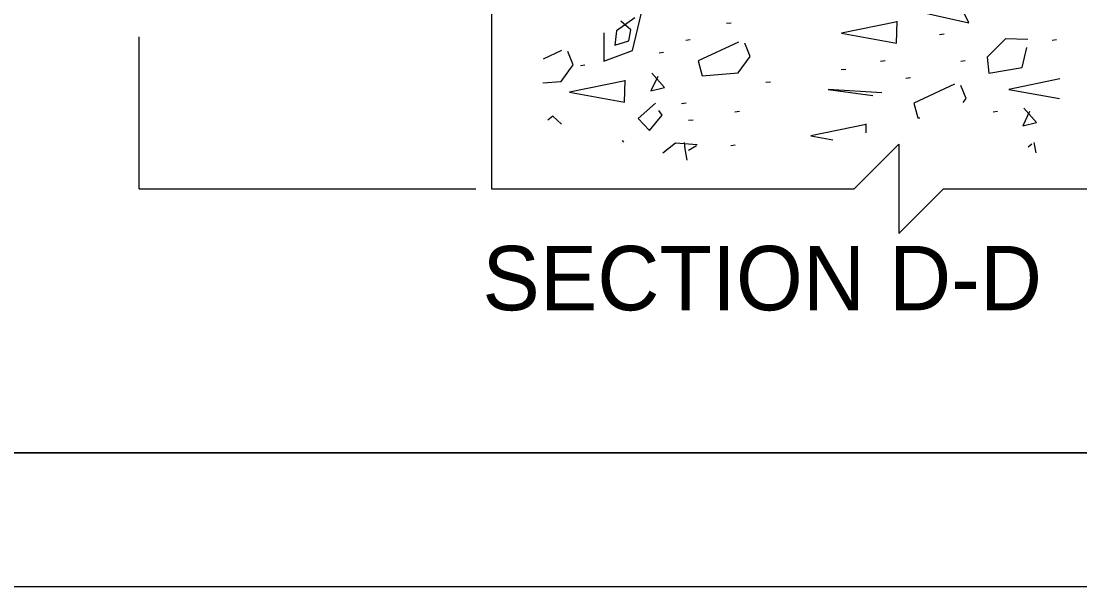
# Model space of a CAD drawing. Extents: x 998.4 to 1037, y 999 to 1022.8.
# Drawn here: x 1015.871 to 1019.817, y 1000 to 1002.109 of the extents above; entities that cross this region are included whole.
import ezdxf

# ---------------------------------------------------------------- set-up
doc = ezdxf.new("R2010")
doc.units = 0
for name, color, linetype in [('Level 1', 7, 'Continuous'), ('Level 10', 7, 'Continuous'), ('Level 11', 7, 'Continuous'), ('Level 14', 7, 'Continuous')]:
    doc.layers.add(name, color=color, linetype=linetype)

msp = doc.modelspace()

# ---------------------------------------------------------------- linework, layer by layer
at = {"layer": 'Level 1'}
for p, q in [((1017.6238, 1004.2978), (1017.6238, 1001.4841)), ((1017.6238, 1004.2978), (1017.6238, 1001.4841)), ((1016.3113, 1001.4841), (1016.3113, 1002.0508)), ((1016.3113, 1001.4841), (1017.5654, 1001.4841)), ((1017.6238, 1001.4841), (1018.7262, 1001.4841)), ((1017.6238, 1001.4841), (1018.7262, 1001.4841)), ((1019.5596, 1001.4841), (1019.8738, 1001.4841)), ((1019.5596, 1001.4841), (1019.8738, 1001.4841))]:
    msp.add_line(p, q, dxfattribs=at)
msp.add_lwpolyline([(1007, 1000.5), (1035.5, 1000.5), (1035.5, 1021.5), (1007, 1021.5)], close=True, dxfattribs=at)
for points in [[(1018.0429, 1002.0658), (1018.0429, 1001.9592), (1018.1496, 1001.9997), (1018.1902, 1002.1661), (1018.1859, 1002.1938)], [(1019.4038, 1002.2109), (1019.1989, 1002.149), (1019.4038, 1002.1021), (1019.3718, 1002.1661)], [(1018.1582, 1002.1213), (1018.0898, 1002.0723), (1018.0835, 1002.0189), (1018.1368, 1002.0359), (1018.1433, 1002.0765), (1018.1069, 1002.1085)], [(1019.1364, 1002.1063), (1018.9294, 1002.0636), (1019.1343, 1002.0273), (1019.1364, 1002.1084)], [(1018.5173, 1002.1017), (1018.5002, 1002.0995)], [(1018.3654, 1002.0388), (1018.3483, 1002.0367)], [(1018.5455, 1002.0308), (1018.394, 1001.9604), (1018.4089, 1001.905), (1018.5433, 1001.9157), (1018.5882, 1001.9775), (1018.5689, 1002.0266)], [(1019.3117, 1002.0598), (1019.2946, 1002.0576)], [(1019.6235, 1002.0403), (1019.5403, 1002.0423), (1019.472, 1001.9741), (1019.4784, 1001.9143), (1019.6022, 1001.9357), (1019.6193, 1002.0103)], [(1019.7306, 1002.0388), (1019.7135, 1002.0367)], [(1017.8858, 1001.9994), (1017.8164, 1001.9673)], [(1017.9284, 1001.9461), (1017.9093, 1001.9952)], [(1018.2659, 1001.9917), (1018.2488, 1001.9896)], [(1019.0918, 1001.9603), (1019.0747, 1001.9582)], [(1019.3903, 1001.9603), (1019.3732, 1001.9582)], [(1017.8836, 1001.8843), (1017.9284, 1001.9461)], [(1017.9728, 1001.9446), (1017.9557, 1001.9424)], [(1018.2437, 1001.9025), (1018.2181, 1001.8492), (1018.2693, 1001.862), (1018.2223, 1001.9153)], [(1018.9452, 1001.9288), (1018.9281, 1001.9268)], [(1017.8153, 1001.8788), (1017.8836, 1001.8843)], [(1018.1221, 1001.8864), (1017.9151, 1001.8437), (1018.1199, 1001.8074), (1018.1221, 1001.8885)], [(1018.6638, 1001.8818), (1018.6468, 1001.8796)], [(1019.186, 1001.8974), (1019.1689, 1001.8953)], [(1019.3504, 1001.8738), (1019.1989, 1001.8033)], [(1019.3931, 1001.8204), (1019.3738, 1001.8695)], [(1019.7423, 1001.8933), (1019.5525, 1001.8542)], [(1019.0794, 1001.8418), (1018.8788, 1001.8546), (1019.0453, 1001.8311)], [(1019.5525, 1001.8542), (1019.7416, 1001.8208)], [(1018.235, 1001.8033), (1018.1709, 1001.7458), (1018.2137, 1001.7009), (1018.2606, 1001.7586), (1018.2478, 1001.7756)], [(1018.3497, 1001.8032), (1018.3326, 1001.8011)], [(1019.1989, 1001.8033), (1019.2138, 1001.7479)], [(1019.3827, 1001.8061), (1019.3931, 1001.8204)], [(1017.853, 1001.7543), (1017.8342, 1001.7395)], [(1017.8846, 1001.725), (1017.853, 1001.7543)], [(1018.5487, 1001.7718), (1018.5316, 1001.7697)], [(1019.5107, 1001.7718), (1019.4936, 1001.7697)], [(1019.6298, 1001.7716), (1019.6042, 1001.7183), (1019.6553, 1001.7311), (1019.6084, 1001.7844)], [(1018.3759, 1001.7403), (1018.3588, 1001.7383)], [(1019.0213, 1001.7241), (1018.8143, 1001.6814)], [(1019.0203, 1001.6925), (1019.0213, 1001.7263)], [(1019.2138, 1001.7479), (1019.2208, 1001.7485)], [(1018.8143, 1001.6814), (1018.8966, 1001.6669)], [(1018.1176, 1001.6583), (1018.1124, 1001.664)], [(1018.3097, 1001.654), (1018.2632, 1001.6164)], [(1018.3908, 1001.6476), (1018.3097, 1001.654)], [(1018.3459, 1001.6327), (1018.3438, 1001.6562)], [(1018.3532, 1001.5907), (1018.3459, 1001.6327)], [(1018.3588, 1001.6284), (1018.3886, 1001.6455)], [(1018.5329, 1001.6461), (1018.5158, 1001.644)], [(1018.7262, 1001.4841), (1018.9762, 1001.4841), (1019.1429, 1001.6508), (1019.1429, 1001.3174), (1019.3096, 1001.4841), (1019.5596, 1001.4841)], [(1018.7262, 1001.4841), (1018.9762, 1001.4841), (1019.1429, 1001.6508), (1019.1429, 1001.3174), (1019.3096, 1001.4841), (1019.5596, 1001.4841)], [(1019.6384, 1001.6498), (1019.6243, 1001.6394)], [(1019.6549, 1001.6183), (1019.647, 1001.6562)]]:
    msp.add_lwpolyline(points, dxfattribs=at)
at = {"layer": 'Level 10'}
msp.add_line((1035.5, 1000.5), (1007, 1000.5), dxfattribs=at)
msp.add_line((1035.5, 1000.5), (1007, 1000.5), dxfattribs=at)
at = {"layer": 'Level 11'}
msp.add_lwpolyline([(1007, 1021.5), (1035.5, 1021.5), (1035.5, 1000.5), (1007, 1000.5)], close=True, dxfattribs=at)
at = {"layer": 'Level 14'}
msp.add_line((1036, 1000), (1000, 1000), dxfattribs=at)

# ---------------------------------------------------------------- texts
at = {"layer": 'Level 1'}
msp.add_text('SECTION D-D', height=0.24, dxfattribs=at).set_placement((1017.5903, 1001.0309))
msp.add_text('SECTION D-D', height=0.24, dxfattribs=at).set_placement((1017.5903, 1001.0309))

doc.saveas('drawing.dxf')
